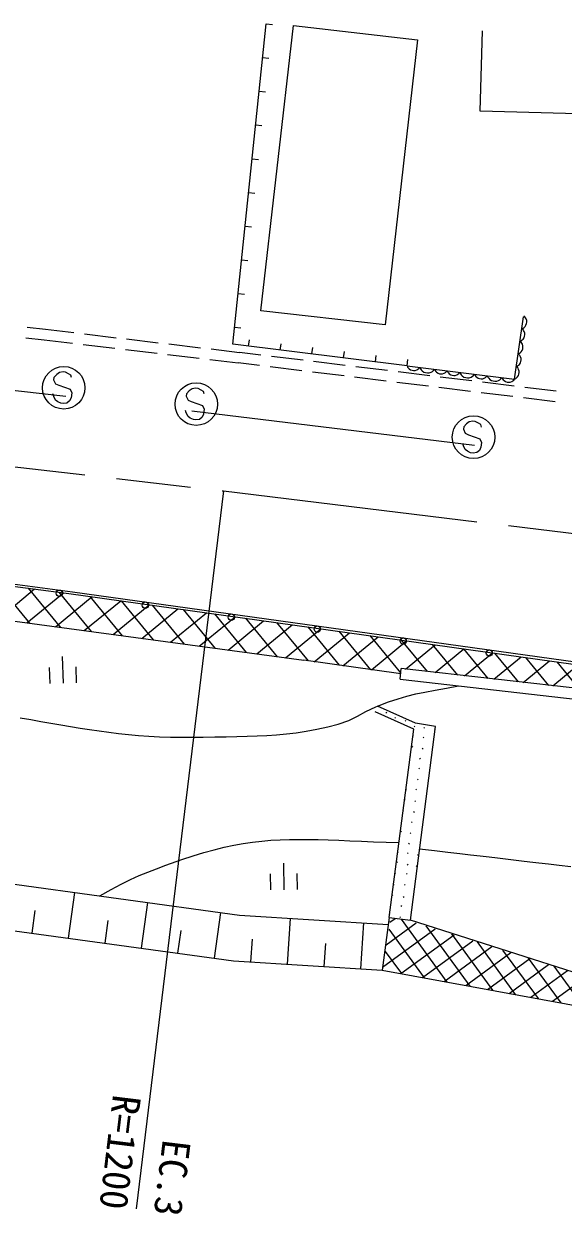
# Model space of a CAD drawing. Units: millimetres, scale not verified. Extents: x 40000 to 680000, y 20000 to 380000.
# Drawn here: x 374785 to 400154, y 268350 to 324298 of the extents above; entities that cross this region are included whole.
import ezdxf
from ezdxf.enums import TextEntityAlignment as Align

# ---------------------------------------------------------------- set-up
doc = ezdxf.new("R2010")
doc.units = ezdxf.units.MM
doc.header["$LTSCALE"] = 1000
doc.linetypes.add('CHAIN', pattern=[18.5, 12, -1.5, 3.5, -1.5])
for name, color, linetype, lineweight in [('M-BGD', 7, 'Continuous', 13), ('M-BMK', 2, 'CHAIN', 13), ('M-STR-HTXT', 7, 'Continuous', 13), ('M-STR-STRC', 7, 'Continuous', 13)]:
    doc.layers.add(name, color=color, linetype=linetype, lineweight=lineweight)
doc.styles.add('ＭＳ ゴシック', font='')
doc.styles.get('ＭＳ ゴシック').set_extended_font_data('MS Gothic')

msp = doc.modelspace()

# ---------------------------------------------------------------- hatches: boundary and pattern name
at = {"layer": 'M-BGD'}
h = msp.add_hatch(dxfattribs=at)
h.set_pattern_fill('USER', color=256, style=0, pattern_type=2)
h.set_pattern_definition([(39.4498, (334315, 301575), (-635.403, 772.181), []), (129.4498, (334315, 301575), (-772.181, -635.403), [])])
h.paths.add_polyline_path([(333213, 302657), (345173, 301495), (353117, 300608), (376908, 297526), (405461, 293527), (406620, 293379), (403630, 292890), (403660, 292706), (402481, 292866), (392539, 293991), (392511, 293743), (387959, 294385), (358587, 298342), (339317, 300502), (333392, 300960)])

# ---------------------------------------------------------------- linework, layer by layer
for p, q in [((385936, 310811), (387462, 324214)), ((386183, 324298), (386482, 324267)), ((387462, 324214), (393304, 323549)), ((396249, 320198), (396360, 323967)), ((393304, 323549), (391778, 310146)), ((386018, 322713), (386317, 322682)), ((385853, 321128), (386151, 321097)), ((401920, 320030), (396249, 320198)), ((385688, 319543), (385986, 319512)), ((385523, 317958), (385821, 317927)), ((385358, 316374), (385656, 316342)), ((385193, 314789), (385491, 314758)), ((385027, 313204), (385326, 313173)), ((384862, 311619), (385161, 311588)), ((391778, 310146), (385936, 310811)), ((397858, 307599), (398292, 310528)), ((398352, 310522), (398298, 310566)), ((398383, 310481), (398352, 310522)), ((374937, 310037), (375799, 309940)), ((384697, 310034), (384996, 310003)), ((398210, 309973), (398275, 310000)), ((398264, 309929), (398210, 309973)), ((398275, 310000), (398316, 310030)), ((398316, 310030), (398358, 310072)), ((398358, 310072), (398404, 310138)), ((398411, 310428), (398383, 310481)), ((398404, 310138), (398427, 310208)), ((398436, 310352), (398411, 310428)), ((398427, 310208), (398437, 310279)), ((398437, 310279), (398436, 310352)), ((374881, 309540), (375742, 309444)), ((375742, 309444), (377079, 309285)), ((375799, 309940), (377137, 309782)), ((377633, 309723), (379123, 309546)), ((379619, 309487), (381109, 309310)), ((385359, 309149), (385396, 309447)), ((398122, 309379), (398187, 309406)), ((398187, 309406), (398228, 309437)), ((398228, 309437), (398270, 309479)), ((398294, 309888), (398264, 309929)), ((398270, 309479), (398316, 309545)), ((398323, 309835), (398294, 309888)), ((398316, 309545), (398339, 309614)), ((398348, 309758), (398323, 309835)), ((398339, 309614), (398349, 309685)), ((398349, 309685), (398348, 309758)), ((377575, 309226), (379065, 309049)), ((379561, 308990), (381051, 308813)), ((381605, 309251), (383095, 309074)), ((383591, 309015), (384929, 308856)), ((385934, 308730), (384933, 308853)), ((386849, 308964), (386886, 309262)), ((388339, 308779), (388376, 309077)), ((389829, 308594), (389866, 308892)), ((398099, 308813), (398140, 308843)), ((398176, 309335), (398122, 309379)), ((398140, 308843), (398182, 308885)), ((398206, 309294), (398176, 309335)), ((398182, 308885), (398228, 308951)), ((398235, 309241), (398206, 309294)), ((398228, 308951), (398251, 309021)), ((398260, 309165), (398235, 309241)), ((398251, 309021), (398261, 309092)), ((398261, 309092), (398260, 309165)), ((381547, 308754), (383037, 308578)), ((383533, 308519), (384870, 308360)), ((385874, 308234), (384873, 308357)), ((387920, 308487), (386431, 308669)), ((389905, 308244), (388416, 308426)), ((391319, 308410), (391356, 308707)), ((392808, 308225), (392845, 308522)), ((398034, 308786), (398099, 308813)), ((398088, 308742), (398034, 308786)), ((398051, 308250), (398094, 308292)), ((398118, 308701), (398088, 308742)), ((398094, 308292), (398140, 308358)), ((398147, 308648), (398118, 308701)), ((398140, 308358), (398163, 308427)), ((398172, 308571), (398147, 308648)), ((398163, 308427), (398173, 308498)), ((398173, 308498), (398172, 308571)), ((376762, 306787), (364644, 308130)), ((387859, 307991), (386371, 308173)), ((389845, 307747), (388356, 307930)), ((391890, 308000), (390401, 308183)), ((393875, 307757), (392386, 307940)), ((392808, 308225), (392837, 308161)), ((392808, 308225), (397858, 307599)), ((392837, 308161), (392868, 308121)), ((392868, 308121), (392911, 308079)), ((392911, 308079), (392978, 308034)), ((392978, 308034), (393048, 308014)), ((393048, 308014), (393120, 308005)), ((393120, 308005), (393193, 308008)), ((393193, 308008), (393268, 308035)), ((393268, 308035), (393321, 308064)), ((393321, 308064), (393361, 308096)), ((393361, 308096), (393404, 308151)), ((393404, 308151), (393437, 308076)), ((393437, 308076), (393473, 308029)), ((393473, 308029), (393524, 307981)), ((393524, 307981), (393602, 307929)), ((393602, 307929), (393684, 307905)), ((393684, 307905), (393767, 307894)), ((393767, 307894), (393852, 307898)), ((393852, 307898), (393941, 307929)), ((393941, 307929), (394001, 307964)), ((394001, 307964), (394048, 308001)), ((394048, 308001), (394098, 308065)), ((394098, 308065), (394127, 308001)), ((394127, 308001), (394158, 307961)), ((394158, 307961), (394201, 307919)), ((394201, 307919), (394268, 307874)), ((394268, 307874), (394338, 307854)), ((394338, 307854), (394410, 307845)), ((394410, 307845), (394483, 307848)), ((394483, 307848), (394559, 307875)), ((394559, 307875), (394611, 307905)), ((394611, 307905), (394651, 307936)), ((394651, 307936), (394694, 307991)), ((394694, 307991), (394722, 307927)), ((394722, 307927), (394754, 307887)), ((394754, 307887), (394797, 307845)), ((394797, 307845), (394864, 307801)), ((394864, 307801), (394934, 307780)), ((394934, 307780), (395005, 307771)), ((395005, 307771), (395078, 307774)), ((395078, 307774), (395154, 307801)), ((395154, 307801), (395206, 307831)), ((395206, 307831), (395246, 307862)), ((395246, 307862), (395289, 307917)), ((395289, 307917), (395322, 307843)), ((395322, 307843), (395359, 307796)), ((395359, 307796), (395409, 307747)), ((395409, 307747), (395488, 307695)), ((395826, 307696), (395887, 307730)), ((395887, 307730), (395934, 307767)), ((395934, 307767), (395984, 307831)), ((395984, 307831), (396012, 307767)), ((396012, 307767), (396044, 307727)), ((396044, 307727), (396087, 307685)), ((396536, 307702), (396579, 307757)), ((396579, 307757), (396613, 307683)), ((397946, 308192), (398011, 308219)), ((398000, 308148), (397946, 308192)), ((398030, 308107), (398000, 308148)), ((398006, 307698), (398052, 307764)), ((398011, 308219), (398051, 308250)), ((398059, 308054), (398030, 308107)), ((398052, 307764), (398075, 307834)), ((398084, 307978), (398059, 308054)), ((398075, 307834), (398085, 307905)), ((398085, 307905), (398084, 307978)), ((391830, 307504), (390341, 307687)), ((393815, 307261), (392326, 307443)), ((395800, 307018), (394311, 307200)), ((395860, 307514), (394371, 307696)), ((395488, 307695), (395569, 307671)), ((395569, 307671), (395653, 307661)), ((395653, 307661), (395738, 307664)), ((395738, 307664), (395826, 307696)), ((396087, 307685), (396154, 307641)), ((396154, 307641), (396224, 307620)), ((396224, 307620), (396295, 307611)), ((396295, 307611), (396368, 307614)), ((397845, 307271), (396357, 307453)), ((396368, 307614), (396444, 307641)), ((396444, 307641), (396496, 307671)), ((396496, 307671), (396536, 307702)), ((396613, 307683), (396649, 307636)), ((396649, 307636), (396699, 307587)), ((396699, 307587), (396778, 307535)), ((396778, 307535), (396859, 307511)), ((396859, 307511), (396943, 307501)), ((396943, 307501), (397028, 307504)), ((397028, 307504), (397116, 307536)), ((397116, 307536), (397177, 307570)), ((397177, 307570), (397224, 307607)), ((397224, 307607), (397274, 307671)), ((397274, 307671), (397303, 307607)), ((397303, 307607), (397334, 307567)), ((397334, 307567), (397377, 307526)), ((397377, 307526), (397444, 307481)), ((397444, 307481), (397514, 307460)), ((397514, 307460), (397585, 307451)), ((397585, 307451), (397658, 307454)), ((397658, 307454), (397734, 307481)), ((397734, 307481), (397786, 307511)), ((397786, 307511), (397827, 307542)), ((397827, 307542), (397870, 307598)), ((397858, 307599), (397923, 307626)), ((397923, 307626), (397963, 307656)), ((397963, 307656), (398006, 307698)), ((399831, 307028), (398342, 307210)), ((397785, 306774), (396296, 306957)), ((399770, 306531), (398281, 306714)), ((395988, 304476), (382688, 306085)), ((353117, 300608), (376908, 297526)), ((353239, 300728), (377074, 297605)), ((358587, 298342), (387959, 294385)), ((376908, 297526), (405461, 293527)), ((377074, 297605), (404793, 293745)), ((376646, 293307), (376611, 294557)), ((392511, 293743), (387959, 294385)), ((376021, 293290), (376000, 294040)), ((377271, 293325), (377250, 294074)), ((392483, 293494), (392539, 293991)), ((402481, 292866), (392539, 293991)), ((392483, 293494), (402419, 292369)), ((394672, 293079), (395235, 293183)), ((392385, 292575), (392806, 292697)), ((392806, 292697), (393221, 292799)), ((393221, 292799), (393654, 292890)), ((393654, 292890), (394130, 292980)), ((394130, 292980), (394672, 293079)), ((390879, 291973), (391338, 292194)), ((391338, 292194), (391428, 292231)), ((391428, 292231), (391934, 292423)), ((393213, 291435), (391428, 292231)), ((391934, 292423), (392385, 292575)), ((374620, 291684), (375112, 291598)), ((375112, 291598), (375592, 291513)), ((375592, 291513), (376062, 291431)), ((389574, 291379), (390066, 291548)), ((390066, 291548), (390478, 291752)), ((390478, 291752), (390879, 291973)), ((393123, 291146), (391306, 291957)), ((391819, 291905), (391853, 291942)), ((392228, 291658), (392262, 291695)), ((392715, 291519), (392748, 291556)), ((376062, 291431), (376524, 291350)), ((376524, 291350), (376979, 291272)), ((376979, 291272), (377431, 291198)), ((377431, 291198), (377881, 291127)), ((377881, 291127), (378332, 291062)), ((378332, 291062), (378785, 291001)), ((378785, 291001), (379243, 290946)), ((379243, 290946), (379708, 290897)), ((387133, 290919), (387597, 290976)), ((387597, 290976), (388073, 291050)), ((388073, 291050), (388568, 291142)), ((388568, 291142), (389087, 291257)), ((389087, 291257), (389574, 291379)), ((391973, 282292), (393123, 291146)), ((392965, 282163), (394148, 291267)), ((393147, 291249), (393181, 291286)), ((394148, 291267), (393213, 291435)), ((393599, 291195), (393633, 291232)), ((394106, 291129), (394134, 291159)), ((379708, 290897), (380183, 290855)), ((380183, 290855), (380668, 290820)), ((380668, 290820), (381167, 290793)), ((381167, 290793), (381682, 290775)), ((381682, 290775), (382214, 290766)), ((382214, 290766), (382767, 290766)), ((382767, 290766), (383214, 290774)), ((383214, 290774), (383777, 290785)), ((383777, 290785), (384308, 290793)), ((384308, 290793), (384812, 290801)), ((384812, 290801), (385296, 290811)), ((385296, 290811), (385764, 290825)), ((385764, 290825), (386222, 290846)), ((386222, 290846), (386677, 290877)), ((386677, 290877), (387133, 290919)), ((393082, 290829), (393107, 290856)), ((393564, 290738), (393598, 290775)), ((392958, 289873), (392971, 289887)), ((393046, 290307), (393079, 290344)), ((393532, 290212), (393565, 290249)), ((393366, 289282), (393399, 289319)), ((393401, 289747), (393435, 289784)), ((393297, 288763), (393331, 288800)), ((392752, 288273), (392786, 288310)), ((393228, 288288), (393262, 288325)), ((392691, 287807), (392724, 287844)), ((393171, 287748), (393205, 287785)), ((392627, 287325), (392648, 287348)), ((393128, 287234), (393161, 287271)), ((393020, 286759), (393054, 286796)), ((393530, 286691), (393557, 286720)), ((385979, 285887), (386409, 285924)), ((386409, 285924), (386839, 285949)), ((386839, 285949), (387274, 285963)), ((387274, 285963), (387715, 285968)), ((387715, 285968), (388165, 285965)), ((388165, 285965), (388628, 285956)), ((388628, 285956), (389106, 285941)), ((389106, 285941), (389603, 285922)), ((389603, 285922), (390120, 285901)), ((390120, 285901), (390662, 285877)), ((392519, 286318), (392552, 286355)), ((392951, 286240), (392984, 286277)), ((382748, 285191), (383253, 285346)), ((383253, 285346), (383740, 285481)), ((383740, 285481), (384209, 285596)), ((384209, 285596), (384665, 285693)), ((384665, 285693), (385110, 285773)), ((385110, 285773), (385547, 285837)), ((385547, 285837), (385979, 285887)), ((390662, 285877), (391231, 285854)), ((391231, 285854), (391829, 285832)), ((391829, 285832), (392431, 285813)), ((392371, 285350), (392399, 285381)), ((392439, 285879), (392454, 285896)), ((392894, 285747), (392928, 285784)), ((393402, 285527), (394105, 285444)), ((393427, 285730), (393429, 285732)), ((394105, 285444), (394730, 285370)), ((394730, 285370), (395289, 285305)), ((381471, 284750), (381959, 284922)), ((381959, 284922), (382219, 285013)), ((382219, 285013), (382748, 285191)), ((387028, 283597), (387014, 284847)), ((392329, 284878), (392363, 284915)), ((392823, 284770), (392856, 284807)), ((392836, 285299), (392870, 285336)), ((393311, 285216), (393345, 285253)), ((395289, 285305), (395791, 285245)), ((395791, 285245), (396246, 285192)), ((396246, 285192), (396665, 285142)), ((396665, 285142), (397059, 285096)), ((397059, 285096), (397437, 285052)), ((397437, 285052), (397810, 285008)), ((397810, 285008), (398188, 284963)), ((398188, 284963), (398581, 284917)), ((398581, 284917), (399001, 284867)), ((399001, 284867), (399456, 284814)), ((399456, 284814), (399958, 284755)), ((379801, 284075), (380211, 284261)), ((380211, 284261), (380614, 284430)), ((380614, 284430), (381028, 284589)), ((381028, 284589), (381471, 284750)), ((386403, 283590), (386394, 284340)), ((387653, 283605), (387645, 284355)), ((392241, 284352), (392269, 284383)), ((392777, 284325), (392811, 284362)), ((393225, 284228), (393235, 284239)), ((393257, 284683), (393290, 284720)), ((399958, 284755), (400516, 284689)), ((373008, 284040), (384936, 282399)), ((378891, 283606), (379367, 283860)), ((379367, 283860), (379801, 284075)), ((392170, 283807), (392200, 283840)), ((392688, 283807), (392721, 283844)), ((376890, 281321), (377185, 283465)), ((378355, 283305), (378891, 283606)), ((392107, 283321), (392140, 283357)), ((392633, 283249), (392667, 283286)), ((375174, 281557), (375322, 282629)), ((380322, 280849), (380617, 282993)), ((392538, 282819), (392572, 282856)), ((378606, 281085), (378753, 282157)), ((383753, 280377), (384048, 282522)), ((384936, 282399), (391929, 281966)), ((387194, 280097), (387328, 282251)), ((390642, 279883), (390775, 282038)), ((391973, 282292), (391640, 279821)), ((391834, 281016), (393240, 282041)), ((391973, 282292), (392965, 282163)), ((391991, 282427), (391994, 282430)), ((392005, 282069), (392259, 282255)), ((392468, 282287), (392501, 282324)), ((392533, 282219), (394689, 279262)), ((401474, 279456), (392965, 282163)), ((372764, 281888), (384641, 280255)), ((382037, 280613), (382185, 281685)), ((391663, 279963), (394130, 281762)), ((391952, 281743), (393617, 279459)), ((392520, 279660), (395020, 281483)), ((393695, 281899), (395760, 279066)), ((394899, 281521), (396831, 278871)), ((385470, 280203), (385537, 281281)), ((388918, 279990), (388985, 281067)), ((393537, 279473), (395910, 281203)), ((394555, 279287), (396800, 280924)), ((396103, 281143), (397901, 278676)), ((391783, 280702), (392546, 279655)), ((395572, 279101), (397690, 280644)), ((396591, 278915), (398579, 280365)), ((397307, 280765), (398971, 278481)), ((398511, 280387), (400042, 278287)), ((384641, 280255), (391640, 279821)), ((391640, 279821), (395849, 279050)), ((397609, 278729), (399469, 280086)), ((398628, 278544), (400359, 279806)), ((399714, 280009), (401112, 278092)), ((399647, 278358), (401249, 279527)), ((395849, 279050), (404200, 277529))]:
    msp.add_line(p, q, dxfattribs=at)
msp.add_lwpolyline([(392808, 308225), (384615, 309241), (386183, 324298)], dxfattribs=at)
for centre in [(376454, 297535), (380499, 296977), (384545, 296413), (388590, 295850), (392636, 295286), (396681, 294723)]:
    msp.add_circle(centre, 150, dxfattribs=at)
at = {"layer": 'M-BMK'}
for p, q in [((365740, 304465), (384173, 302342)), ((384173, 302342), (404524, 299872))]:
    msp.add_line(p, q, dxfattribs=at)
at = {"layer": 'M-STR-HTXT'}
msp.add_line((384173, 302342), (380076, 268596), dxfattribs=at)
at = {"layer": 'M-STR-STRC'}
for p, q in [((376333, 307816), (376205, 307678)), ((376465, 307909), (376333, 307816)), ((376630, 307943), (376465, 307909)), ((376746, 307927), (376630, 307943)), ((376891, 307854), (376746, 307927)), ((377001, 307780), (376891, 307854)), ((377035, 307669), (377001, 307780)), ((376205, 307678), (376189, 307564)), ((376189, 307564), (376275, 307382)), ((376275, 307382), (376426, 307308)), ((376426, 307308), (376959, 307121)), ((382864, 307174), (382699, 307141)), ((382980, 307158), (382864, 307174)), ((383125, 307086), (382980, 307158)), ((376193, 306789), (376153, 306899)), ((376277, 306612), (376193, 306789)), ((376380, 306538), (376277, 306612)), ((377010, 306721), (376939, 306572)), ((376959, 307121), (377039, 306948)), ((377039, 306948), (377010, 306721)), ((382439, 306909), (382423, 306795)), ((382423, 306795), (382509, 306613)), ((382568, 307048), (382439, 306909)), ((382509, 306613), (382660, 306540)), ((382699, 307141), (382568, 307048)), ((383235, 307012), (383125, 307086)), ((383269, 306900), (383235, 307012)), ((376526, 306463), (376380, 306538)), ((376647, 306446), (376526, 306463)), ((376814, 306475), (376647, 306446)), ((376939, 306572), (376814, 306475)), ((382427, 306021), (382387, 306130)), ((382660, 306540), (383193, 306352)), ((383193, 306352), (383273, 306180)), ((383273, 306180), (383244, 305952)), ((382511, 305843), (382427, 306021)), ((382614, 305770), (382511, 305843)), ((382760, 305695), (382614, 305770)), ((382881, 305678), (382760, 305695)), ((383048, 305707), (382881, 305678)), ((383173, 305803), (383048, 305707)), ((383244, 305952), (383173, 305803)), ((395607, 305495), (395478, 305356)), ((395738, 305588), (395607, 305495)), ((395904, 305621), (395738, 305588)), ((396019, 305605), (395904, 305621)), ((396164, 305533), (396019, 305605)), ((396274, 305458), (396164, 305533)), ((395478, 305356), (395462, 305242)), ((395462, 305242), (395548, 305060)), ((395548, 305060), (395699, 304987)), ((395699, 304987), (396232, 304799)), ((396308, 305347), (396274, 305458)), ((395466, 304467), (395427, 304577)), ((395550, 304290), (395466, 304467)), ((396283, 304399), (396212, 304250)), ((396232, 304799), (396312, 304626)), ((396312, 304626), (396283, 304399)), ((395653, 304216), (395550, 304290)), ((395800, 304141), (395653, 304216)), ((395920, 304125), (395800, 304141)), ((396087, 304154), (395920, 304125)), ((396212, 304250), (396087, 304154))]:
    msp.add_line(p, q, dxfattribs=at)
for centre in [(376663, 307192), (382897, 306423), (395936, 304870)]:
    msp.add_circle(centre, 1000, dxfattribs=at)

# ---------------------------------------------------------------- texts
at = {"layer": 'M-STR-HTXT', "style": 'ＭＳ ゴシック'}
for s, p in [('R=1200', (380300, 273854)), ('EC.3', (382639, 271753))]:
    msp.add_text(s, height=1320, rotation=263.078, dxfattribs=at).set_placement(p, align=Align.TOP_LEFT)

doc.saveas('drawing.dxf')
